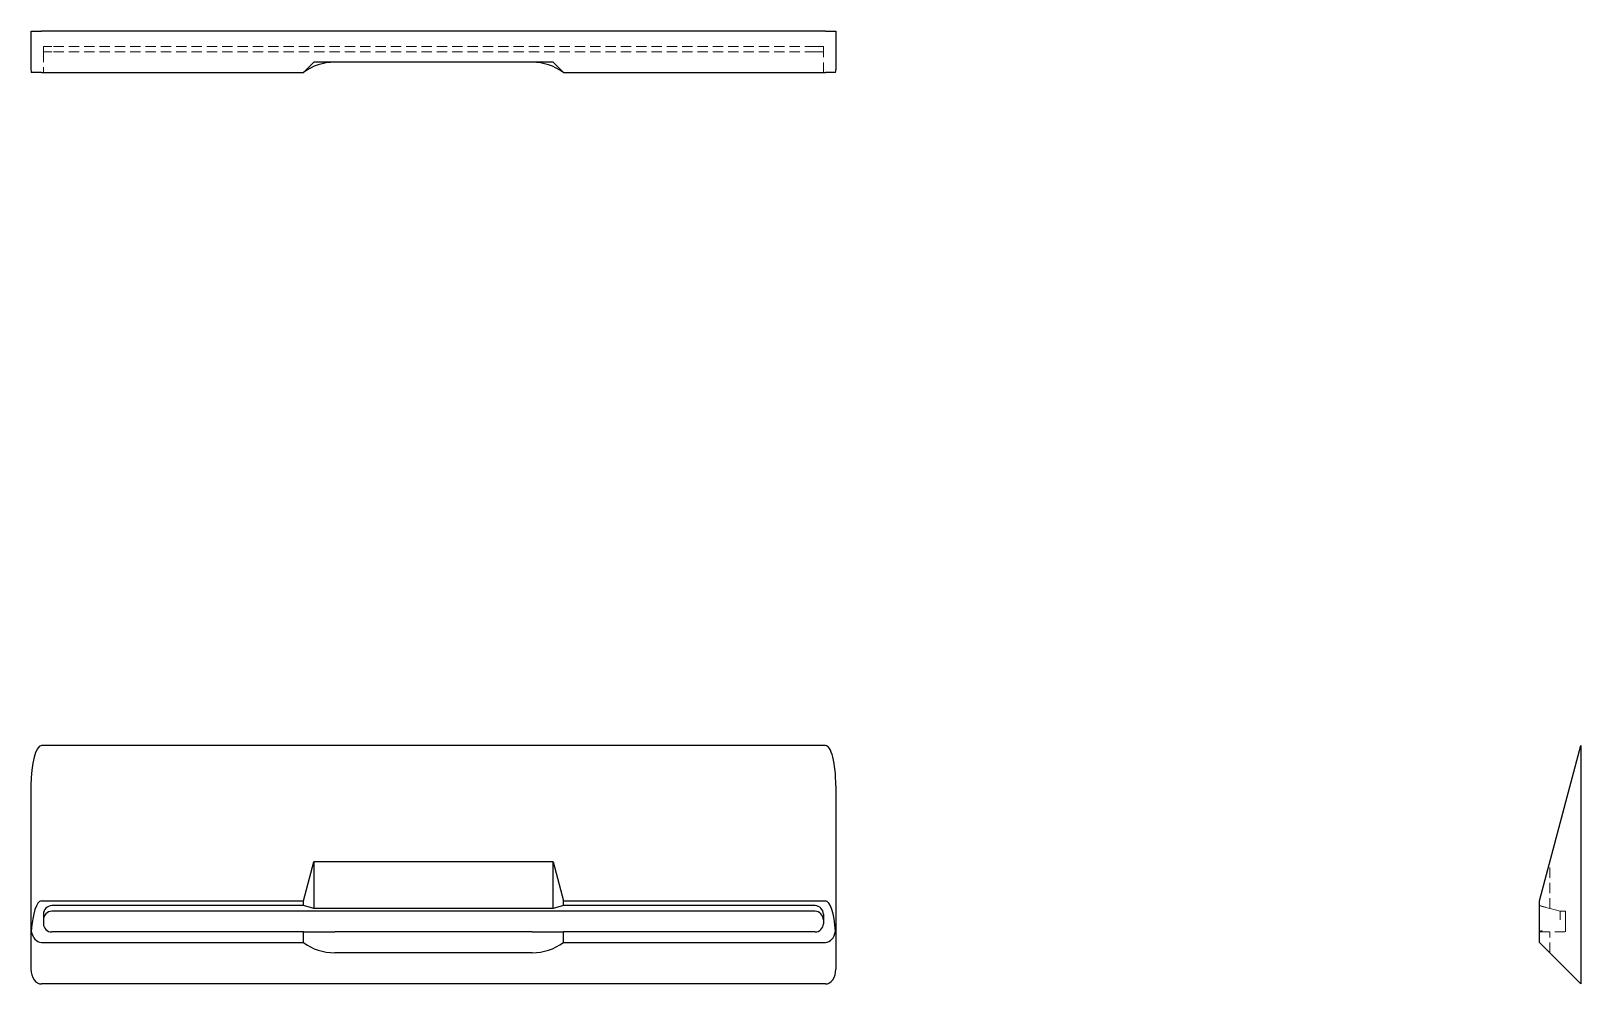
# Model space of a CAD drawing. Header units: millimetres. Extents: x 33 to 226, y 42 to 161.
import ezdxf

# ---------------------------------------------------------------- set-up
doc = ezdxf.new("R2010")
doc.units = ezdxf.units.MM
doc.linetypes.add('HIDDEN', pattern=[1.905, 1.27, -0.635])

msp = doc.modelspace()

# ---------------------------------------------------------------- linework, layer by layer
at = {"color": 7, "linetype": 'Continuous', "lineweight": 25}
for p, q in [((33, 155.76), (33, 160.58)), ((33, 160.58), (34.29, 160.58)), ((131.71, 160.58), (34.29, 160.58)), ((131.71, 160.58), (133, 160.58)), ((133, 160.58), (133, 155.76)), ((66.85, 155.42), (68.14, 156.71)), ((97.86, 156.71), (68.14, 156.71)), ((97.86, 156.71), (99.15, 155.42)), ((34.29, 155.42), (33.04, 155.42)), ((34.29, 155.42), (66.85, 155.42)), ((99.15, 155.42), (131.71, 155.42)), ((132.96, 155.42), (131.71, 155.42)), ((131.71, 71.81), (34.29, 71.81)), ((220.42, 52.52), (225.58, 71.81)), ((225.58, 71.81), (225.58, 66.82)), ((33, 48.83), (33, 66.82)), ((133, 66.82), (133, 48.83)), ((225.58, 66.82), (225.58, 44.02)), ((66.85, 52.52), (68.14, 57.35)), ((68.14, 57.35), (68.14, 51.58)), ((97.86, 57.35), (68.14, 57.35)), ((97.86, 51.58), (97.86, 57.35)), ((97.86, 57.35), (99.15, 52.52)), ((34.29, 52.52), (66.85, 52.52)), ((66.85, 51.92), (66.85, 52.52)), ((99.15, 51.92), (99.15, 52.52)), ((99.15, 52.52), (131.71, 52.52)), ((220.42, 48.74), (220.42, 52.52)), ((34.55, 50.85), (34.55, 49.68)), ((66.85, 51.92), (35.58, 51.92)), ((130.42, 51.23), (35.58, 51.23)), ((68.14, 51.58), (66.85, 51.92)), ((97.86, 51.58), (68.14, 51.58)), ((99.15, 51.92), (97.86, 51.58)), ((130.42, 51.92), (99.15, 51.92)), ((131.45, 50.85), (131.45, 49.68)), ((33, 44.02), (33, 48.83)), ((66.85, 48.65), (35.58, 48.65)), ((66.85, 47.36), (66.85, 48.65)), ((66.85, 48.65), (70.73, 48.65)), ((95.27, 48.65), (70.73, 48.65)), ((95.27, 48.65), (99.15, 48.65)), ((99.15, 47.36), (99.15, 48.65)), ((130.42, 48.65), (99.15, 48.65)), ((133, 48.83), (133, 44.02)), ((220.42, 48.74), (220.76, 48.83)), ((220.42, 47.36), (220.42, 48.74)), ((34.29, 47.36), (66.85, 47.36)), ((99.15, 47.36), (131.71, 47.36)), ((225.58, 42.19), (220.42, 47.36)), ((95.27, 46.06), (70.73, 46.06)), ((225.58, 44.02), (225.58, 42.19)), ((131.71, 42.19), (34.29, 42.19))]:
    msp.add_line(p, q, dxfattribs=at)
at = {"color": 7, "linetype": 'HIDDEN', "lineweight": 18}
for p, q in [((35.58, 158.65), (34.55, 158.65)), ((34.55, 158.65), (34.55, 158)), ((34.55, 158), (34.55, 155.42)), ((35.58, 158), (34.55, 158)), ((130.42, 158.65), (35.58, 158.65)), ((130.42, 158), (35.58, 158)), ((131.45, 158.65), (130.42, 158.65)), ((131.45, 158), (130.42, 158)), ((131.45, 158.65), (131.45, 158)), ((131.45, 155.42), (131.45, 158)), ((221.71, 51.58), (221.71, 57.35)), ((223, 51.23), (220.42, 51.92)), ((221.71, 51.58), (220.42, 51.92)), ((223, 50.16), (223, 51.23)), ((223.65, 51.23), (223, 51.23)), ((223.65, 50.16), (223.65, 51.23)), ((223.65, 50.16), (223.65, 49.68)), ((220.42, 48.65), (223.65, 48.65)), ((221.71, 46.06), (221.71, 48.65)), ((223.65, 48.65), (223.65, 49.68))]:
    msp.add_line(p, q, dxfattribs=at)
at = {"color": 7, "linetype": 'Continuous', "lineweight": 25}
for centre, radius, start, end in [((70.73, 150.25), 6.46, 90, 126.8699), ((95.27, 150.25), 6.46, 53.1301, 90), ((35.58, 49.68), 1.03, 180, 270), ((130.42, 49.68), 1.03, 270, 0), ((70.73, 52.52), 6.46, 233.1301, 270), ((95.27, 52.52), 6.46, 270, 306.8699)]:
    msp.add_arc(centre, radius, start, end, dxfattribs=at)
for centre, major_axis, ratio, start_param, end_param in [((34.29, 155.76), (0, 1.44), 0.896576, 1.570796, 1.815352), ((131.71, 155.76), (0, 1.44), 0.896576, 4.467833, 4.712389), ((34.29, 66.82), (0, -4.99), 0.258819, 3.141593, 4.712389), ((131.71, 66.82), (0, -4.99), 0.258819, 1.570796, 3.141593), ((34.29, 47.53), (0, -4.99), 0.258819, 3.141593, 4.467833), ((131.71, 47.53), (0, -4.99), 0.258819, 1.815352, 3.141593), ((35.58, 50.85), (0, -1.07), 0.965926, 3.141593, 4.712389), ((35.58, 50.16), (0, -1.07), 0.965926, 3.141593, 4.712389), ((130.42, 50.85), (0, 1.07), 0.965926, 4.712389, 6.283185), ((130.42, 50.16), (0, 1.07), 0.965926, 4.712389, 6.283185), ((34.29, 48.83), (1.29, 0), 0.298858, 3.141593, 3.386148), ((34.29, 49.18), (0, 1.83), 0.707107, 1.815352, 3.141593), ((131.71, 49.18), (0, 1.83), 0.707107, 3.141593, 4.467833), ((131.71, 48.83), (1.29, 0), 0.298858, 6.03863, 6.283185), ((34.29, 44.02), (0, 1.83), 0.707107, 1.570796, 3.141593), ((131.71, 44.02), (0, 1.83), 0.707107, 3.141593, 4.712389)]:
    msp.add_ellipse(centre, major_axis=major_axis, ratio=ratio, start_param=start_param, end_param=end_param, dxfattribs=at)

doc.saveas('drawing.dxf')
